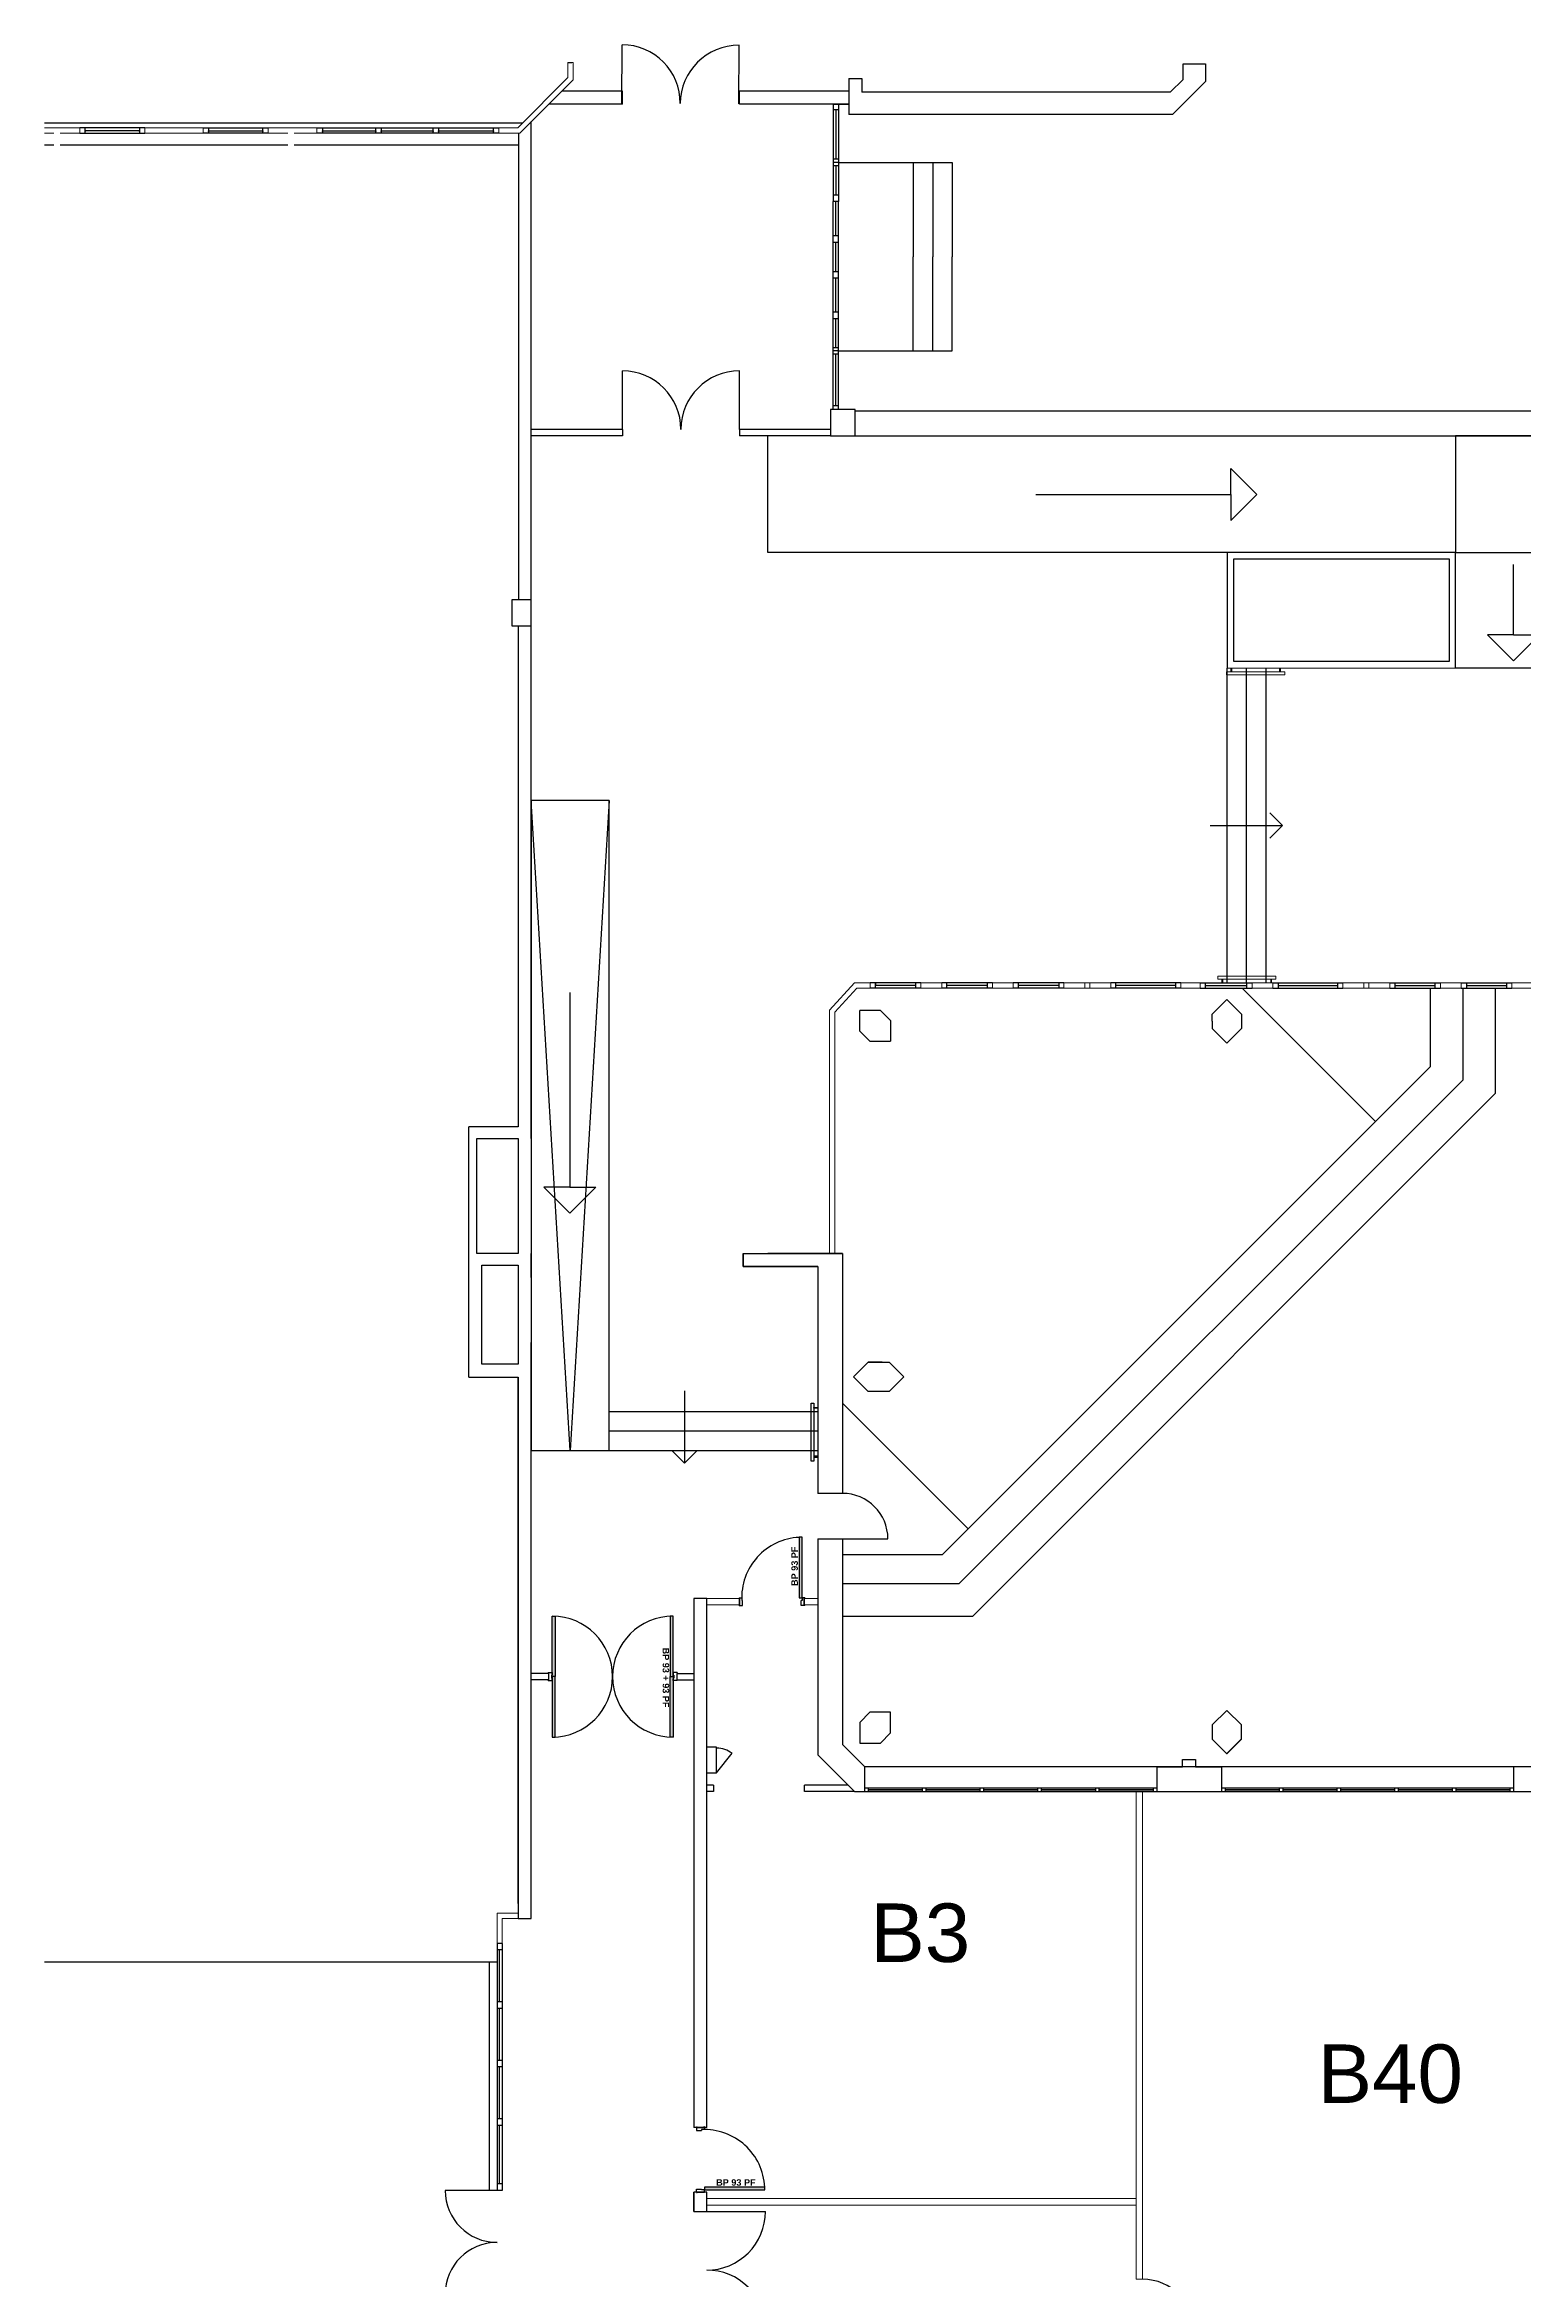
# Model space of a CAD drawing. Header units: millimetres. Extents: x -223503 to -221183, y 15861 to 17311.
# Drawn here: x -222596.07 to -222573.32, y 16059.25 to 16093.64 of the extents above; entities that cross this region are included whole.
import ezdxf

# ---------------------------------------------------------------- set-up
doc = ezdxf.new("R2010")
doc.units = ezdxf.units.MM
doc.linetypes.add('CACHE', pattern=[9.525, 6.35, -3.175])
for name, color, linetype in [('15 ASTEC - TXT - TYPE BP', 7, 'Continuous'), ('BA CLOISON', 8, 'Continuous'), ('BA ESCALIER', 8, 'Continuous'), ('BA ESCALIER CACHE', 8, 'CACHE'), ('BA FENETRE', 8, 'Continuous'), ('BA MURS', 8, 'Continuous'), ('BA MURS POUTRE', 8, 'CACHE'), ('BA PORTES', 8, 'Continuous')]:
    doc.layers.add(name, color=color, linetype=linetype)
doc.layers.add('ASTEC - POSE BP PF', color=30, linetype='Continuous', lineweight=30)
doc.layers.add('NUMEROTATION', color=172, linetype='Continuous', lineweight=30)
doc.styles.get("Standard").update_dxf_attribs({"font": 'arial.ttf'})

# ---------------------------------------------------------------- blocks, each defined once
blk = doc.blocks.new('BP PF 2x93 SA')
h = blk.add_hatch(color=256)
h.paths.add_polyline_path([(1857, 1860), (1857, 930), (1901, 930), (1901, 1860)])
h.paths.add_polyline_path([(1857, 0), (1857, 930), (1901, 930), (1901, 0)])
h.paths.add_polyline_path([(85, 1860), (85, 930), (41, 930), (41, 1860)])
h.paths.add_polyline_path([(85, 0), (85, 930), (41, 930), (41, 0)])
for p, q in [((-23, 991), (-23, 980)), ((-23, 991), (41, 991)), ((-23, 980), (-15, 980)), ((-23, 869), (-23, 880)), ((-23, 880), (-15, 880)), ((-23, 869), (41, 869)), ((-15, 980), (-15, 880)), ((31, 952), (31, 908)), ((31, 952), (36, 952)), ((31, 908), (36, 908)), ((36, 952), (41, 959)), ((36, 908), (41, 900)), ((41, 991), (41, 959)), ((41, 869), (41, 897)), ((1901, 991), (1901, 959)), ((1965, 991), (1901, 991)), ((1906, 952), (1901, 959)), ((1906, 908), (1901, 900)), ((1901, 869), (1901, 897)), ((1965, 869), (1901, 869)), ((1911, 952), (1906, 952)), ((1911, 908), (1906, 908)), ((1911, 952), (1911, 908)), ((1965, 980), (1957, 980)), ((1957, 980), (1957, 880)), ((1965, 880), (1957, 880)), ((1965, 991), (1965, 980)), ((1965, 869), (1965, 880))]:
    blk.add_line(p, q)
for points in [[(85, 1860), (85, 930), (41, 930), (41, 1860)], [(1857, 1860), (1857, 930), (1901, 930), (1901, 1860)], [(85, 0), (85, 930), (41, 930), (41, 0)], [(1857, 0), (1857, 930), (1901, 930), (1901, 0)]]:
    blk.add_lwpolyline(points, close=True)
at = {"color": 8}
for centre, start, end in [((41, 930), 0, 90), ((1901, 930), 90, 180), ((41, 930), 270, 0), ((1901, 930), 180, 270)]:
    blk.add_arc(centre, 930, start, end, dxfattribs=at)
at = {"color": 7, "insert": (1790, 935), "char_height": 100, "width": 1860, "attachment_point": 5, "rotation": 270}
blk.add_mtext('{\\fArial|b1|i0|c0|p34; BP 93 + 93 PF}', dxfattribs=at)
blk = doc.blocks.new('A$C2F2645E9')
at = {"layer": 'BA MURS'}
for p, q in [((0, 0.496), (0, 0.116)), ((0, 0.496), (0.995, 0.496)), ((0.995, 0.496), (0.995, 0.116)), ((0, 0.116), (0.392, 0.116)), ((0.592, 0.116), (0.995, 0.116))]:
    blk.add_line(p, q, dxfattribs=at)
blk.add_lwpolyline([(0.392, 0.116), (0.392, 0), (0.592, 0), (0.592, 0.116)], dxfattribs=at)
blk = doc.blocks.new('A$C06E47A45')
at = {"layer": 'BA FENETRE', "linetype": 'ByBlock', "lineweight": 25}
for p, q in [((0, 0.056), (4.496, 0.056)), ((0, 0), (4.496, 0)), ((0.056, 0), (0.056, 0.056)), ((0.888, 0), (0.888, 0.056)), ((0.944, 0), (0.944, 0.056)), ((1.776, 0), (1.776, 0.056)), ((1.832, 0), (1.832, 0.056)), ((2.664, 0), (2.664, 0.056)), ((2.72, 0), (2.72, 0.056)), ((3.552, 0), (3.552, 0.056)), ((3.608, 0), (3.608, 0.056)), ((4.44, 0), (4.44, 0.056)), ((5.491, 0.056), (9.987, 0.056)), ((5.491, 0), (9.987, 0)), ((5.547, 0), (5.547, 0.056)), ((6.379, 0), (6.379, 0.056)), ((6.435, 0), (6.435, 0.056)), ((7.267, 0), (7.267, 0.056)), ((7.323, 0), (7.323, 0.056)), ((8.155, 0), (8.155, 0.056)), ((8.211, 0), (8.211, 0.056)), ((9.043, 0), (9.043, 0.056)), ((9.099, 0), (9.099, 0.056)), ((9.931, 0), (9.931, 0.056))]:
    blk.add_line(p, q, dxfattribs=at)
for points in [[(0.056, 0.028), (0.056, 0.028), (0.888, 0.028), (0.888, 0.028)], [(0.888, 0.028), (0.056, 0.028), (0.056, 0.028), (0.888, 0.028)], [(0.944, 0.028), (1.776, 0.028), (1.776, 0.028), (0.944, 0.028)], [(1.776, 0.028), (0.944, 0.028), (0.944, 0.028), (1.776, 0.028)], [(1.832, 0.028), (2.664, 0.028), (2.664, 0.028), (1.832, 0.028)], [(2.664, 0.028), (1.832, 0.028), (1.832, 0.028), (2.664, 0.028)], [(2.72, 0.028), (3.552, 0.028), (3.552, 0.028), (2.72, 0.028)], [(3.552, 0.028), (2.72, 0.028), (2.72, 0.028), (3.552, 0.028)], [(4.44, 0.028), (4.44, 0.028), (3.608, 0.028), (3.608, 0.028)], [(4.44, 0.028), (3.608, 0.028), (3.608, 0.028), (4.44, 0.028)], [(5.547, 0.028), (5.547, 0.028), (6.379, 0.028), (6.379, 0.028)], [(6.379, 0.028), (5.547, 0.028), (5.547, 0.028), (6.379, 0.028)], [(6.435, 0.028), (7.267, 0.028), (7.267, 0.028), (6.435, 0.028)], [(7.267, 0.028), (6.435, 0.028), (6.435, 0.028), (7.267, 0.028)], [(7.323, 0.028), (8.155, 0.028), (8.155, 0.028), (7.323, 0.028)], [(8.155, 0.028), (7.323, 0.028), (7.323, 0.028), (8.155, 0.028)], [(8.211, 0.028), (9.043, 0.028), (9.043, 0.028), (8.211, 0.028)], [(9.043, 0.028), (8.211, 0.028), (8.211, 0.028), (9.043, 0.028)], [(9.931, 0.028), (9.931, 0.028), (9.099, 0.028), (9.099, 0.028)], [(9.931, 0.028), (9.099, 0.028), (9.099, 0.028), (9.931, 0.028)]]:
    blk.add_lwpolyline(points, close=True, dxfattribs=at)
at = {"layer": 'BA MURS'}
blk.add_line((0, 0), (0, 0.38), dxfattribs=at)
at = {"xscale": -1, "rotation": 180}
blk.add_blockref('A$C2F2645E9', (4.496, 0.496), dxfattribs=at)
blk = doc.blocks.new('*U82')
at = {"layer": '15 ASTEC - TXT - TYPE BP'}
blk.add_hatch(color=30, dxfattribs=at).paths.add_polyline_path([(333, -1176), (333, -246), (289, -246), (289, -1176)])
at = {"color": 0}
for p, q in [((248, -124), (248, -135)), ((248, -124), (304, -124)), ((248, -135), (256, -135)), ((248, -246), (248, -235)), ((248, -235), (256, -235)), ((248, -246), (289, -246)), ((256, -135), (256, -235)), ((289, -246), (289, -202)), ((289, -202), (304, -202)), ((304, -124), (304, -202)), ((1260, -124), (1204, -124)), ((1204, -124), (1204, -202)), ((1219, -202), (1204, -202)), ((1219, -246), (1219, -202)), ((1260, -246), (1219, -246)), ((1260, -135), (1252, -135)), ((1252, -135), (1252, -235)), ((1260, -235), (1252, -235)), ((1260, -124), (1260, -135)), ((1260, -246), (1260, -235))]:
    blk.add_line(p, q, dxfattribs=at)
blk.add_lwpolyline([(333, -1176), (333, -246), (289, -246), (289, -1176)], close=True, dxfattribs=at)
at = {"color": 8}
blk.add_arc((289, -246), 930, 270, 0, dxfattribs=at)
at = {"layer": '15 ASTEC - TXT - TYPE BP', "insert": (404, -711), "char_height": 100, "width": 930, "attachment_point": 5, "rotation": 270}
blk.add_mtext('{\\fArial|b1|i0|c0|p34; BP 93 PF}', dxfattribs=at)

msp = doc.modelspace()

# ---------------------------------------------------------------- linework, layer by layer
at = {"layer": 'BA CLOISON', "linetype": 'Continuous', "lineweight": 0}
for p, q in [((-222595.529, 16092.359), (-222595.529, 16092.279)), ((-222594.529, 16092.279), (-222594.529, 16092.359)), ((-222593.629, 16092.279), (-222593.629, 16092.359)), ((-222592.629, 16092.359), (-222592.629, 16092.279)), ((-222591.879, 16092.279), (-222591.879, 16092.359)), ((-222589.079, 16092.359), (-222589.079, 16092.279)), ((-222574.359, 16084.047), (-222577.871, 16084.047)), ((-222583.606, 16079.202), (-222583.991, 16078.783)), ((-222583.911, 16078.75), (-222583.572, 16079.122)), ((-222583.366, 16079.202), (-222583.606, 16079.202)), ((-222583.572, 16079.122), (-222583.366, 16079.122)), ((-222583.366, 16079.202), (-222583.366, 16079.122)), ((-222582.586, 16079.122), (-222582.586, 16079.202)), ((-222582.266, 16079.202), (-222582.586, 16079.202)), ((-222582.586, 16079.122), (-222582.266, 16079.122)), ((-222582.266, 16079.202), (-222582.266, 16079.122)), ((-222582.266, 16079.202), (-222582.266, 16079.122)), ((-222581.486, 16079.122), (-222581.486, 16079.202)), ((-222581.166, 16079.202), (-222581.486, 16079.202)), ((-222581.486, 16079.122), (-222581.166, 16079.122)), ((-222581.166, 16079.202), (-222581.166, 16079.122)), ((-222580.386, 16079.122), (-222580.386, 16079.202)), ((-222579.666, 16079.202), (-222580.386, 16079.202)), ((-222580.386, 16079.122), (-222579.666, 16079.122)), ((-222580.066, 16079.202), (-222580.066, 16079.122)), ((-222579.986, 16079.122), (-222579.986, 16079.202)), ((-222579.666, 16079.202), (-222579.666, 16079.122)), ((-222578.589, 16079.122), (-222578.589, 16079.202)), ((-222578.29, 16079.202), (-222578.589, 16079.202)), ((-222578.589, 16079.122), (-222578.29, 16079.122)), ((-222578.29, 16079.122), (-222578.29, 16079.202)), ((-222578.29, 16079.202), (-222578.29, 16079.177)), ((-222578.29, 16079.177), (-222578.29, 16079.165)), ((-222578.29, 16079.177), (-222578.29, 16079.165)), ((-222578.29, 16079.165), (-222578.29, 16079.122)), ((-222577.49, 16079.202), (-222577.49, 16079.122)), ((-222577.49, 16079.177), (-222577.49, 16079.202)), ((-222577.17, 16079.202), (-222577.49, 16079.202)), ((-222577.49, 16079.165), (-222577.49, 16079.177)), ((-222577.49, 16079.165), (-222577.49, 16079.177)), ((-222577.49, 16079.122), (-222577.49, 16079.165)), ((-222577.49, 16079.122), (-222577.17, 16079.122)), ((-222577.17, 16079.122), (-222577.17, 16079.202)), ((-222577.17, 16079.202), (-222577.17, 16079.177)), ((-222577.17, 16079.177), (-222577.17, 16079.165)), ((-222577.17, 16079.177), (-222577.17, 16079.165)), ((-222577.17, 16079.165), (-222577.17, 16079.122)), ((-222576.093, 16079.202), (-222576.093, 16079.122)), ((-222575.373, 16079.202), (-222576.093, 16079.202)), ((-222576.093, 16079.176), (-222576.093, 16079.201)), ((-222576.093, 16079.164), (-222576.093, 16079.176)), ((-222576.093, 16079.164), (-222576.093, 16079.176)), ((-222576.093, 16079.122), (-222575.373, 16079.122)), ((-222575.773, 16079.122), (-222575.773, 16079.202)), ((-222575.693, 16079.202), (-222575.693, 16079.122)), ((-222575.373, 16079.122), (-222575.373, 16079.202)), ((-222574.593, 16079.202), (-222574.593, 16079.122)), ((-222574.273, 16079.202), (-222574.593, 16079.202)), ((-222574.593, 16079.122), (-222574.273, 16079.122)), ((-222574.273, 16079.122), (-222574.273, 16079.202)), ((-222574.273, 16079.122), (-222574.273, 16079.202)), ((-222573.493, 16079.202), (-222573.493, 16079.122)), ((-222573.173, 16079.202), (-222573.493, 16079.202)), ((-222573.493, 16079.122), (-222573.173, 16079.122)), ((-222583.991, 16078.783), (-222583.991, 16075.037)), ((-222583.911, 16075.037), (-222583.911, 16078.75)), ((-222585.377, 16069.73), (-222585.879, 16069.73)), ((-222585.879, 16069.633), (-222585.377, 16069.633)), ((-222584.174, 16069.73), (-222584.381, 16069.73)), ((-222584.381, 16069.633), (-222584.174, 16069.633)), ((-222579.273, 16059.253), (-222579.273, 16066.758)), ((-222579.176, 16066.758), (-222579.176, 16059.253)), ((-222585.879, 16060.494), (-222579.273, 16060.494)), ((-222585.879, 16060.394), (-222579.273, 16060.394)), ((-222579.176, 16059.253), (-222579.273, 16059.253))]:
    msp.add_line(p, q, dxfattribs=at)
at = {"layer": 'BA CLOISON'}
for p, q in [((-222585.377, 16069.73), (-222585.377, 16069.633)), ((-222584.381, 16069.73), (-222584.381, 16069.633)), ((-222585.779, 16066.858), (-222585.879, 16066.858)), ((-222585.779, 16066.758), (-222585.879, 16066.758)), ((-222583.706, 16066.858), (-222584.379, 16066.858)), ((-222583.606, 16066.758), (-222584.379, 16066.758))]:
    msp.add_line(p, q, dxfattribs=at)
at = {"layer": 'BA CLOISON', "linetype": 'Continuous', "lineweight": 0}
for points in [[(-222588.017, 16093.364), (-222588.017, 16093.133), (-222588.79, 16092.359), (-222589.079, 16092.359)], [(-222589.079, 16092.279), (-222588.757, 16092.279), (-222587.937, 16093.099), (-222587.937, 16093.364)], [(-222587.937, 16093.364), (-222588.017, 16093.364)], [(-222595.529, 16092.359), (-222596.069, 16092.359)], [(-222596.069, 16092.279), (-222595.929, 16092.279)], [(-222595.829, 16092.279), (-222595.529, 16092.279)], [(-222595.529, 16092.279), (-222595.529, 16092.359)], [(-222593.629, 16092.359), (-222594.529, 16092.359)], [(-222594.529, 16092.359), (-222594.529, 16092.279)], [(-222594.529, 16092.279), (-222593.629, 16092.279)], [(-222593.629, 16092.279), (-222593.629, 16092.359)], [(-222591.879, 16092.359), (-222592.629, 16092.359)], [(-222592.629, 16092.359), (-222592.629, 16092.279)], [(-222592.629, 16092.279), (-222592.329, 16092.279)], [(-222592.229, 16092.279), (-222591.879, 16092.279)], [(-222591.879, 16092.279), (-222591.879, 16092.359)], [(-222589.079, 16092.359), (-222589.079, 16092.279)], [(-222588.781, 16064.887), (-222589.107, 16064.887)], [(-222589.107, 16064.887), (-222589.107, 16064.807)], [(-222589.107, 16064.807), (-222589.107, 16064.421)], [(-222589.027, 16064.807), (-222588.781, 16064.807)], [(-222589.027, 16064.421), (-222589.027, 16064.807)], [(-222588.781, 16064.807), (-222588.781, 16064.887)], [(-222589.107, 16064.421), (-222589.027, 16064.421)]]:
    msp.add_lwpolyline(points, dxfattribs=at)
for points in [[(-222576.988, 16083.944), (-222576.988, 16083.988), (-222577.883, 16083.988), (-222577.883, 16083.944)], [(-222577.818, 16083.988), (-222577.818, 16084.047), (-222577.804, 16084.047), (-222577.804, 16083.988)], [(-222577.054, 16083.988), (-222577.054, 16084.047), (-222577.067, 16084.047), (-222577.067, 16083.988)], [(-222577.125, 16079.305), (-222577.125, 16079.261), (-222578.02, 16079.261), (-222578.02, 16079.305)], [(-222577.954, 16079.261), (-222577.954, 16079.202), (-222577.941, 16079.202), (-222577.941, 16079.261)], [(-222577.19, 16079.261), (-222577.19, 16079.202), (-222577.204, 16079.202), (-222577.204, 16079.261)], [(-222579.273, 16059.253), (-222579.273, 16066.758), (-222579.273, 16059.253)], [(-222579.176, 16066.758), (-222579.176, 16059.253), (-222579.176, 16059.253)]]:
    msp.add_lwpolyline(points, close=True, dxfattribs=at)
at = {"layer": 'BA CLOISON'}
for points in [[(-222585.779, 16066.858), (-222585.779, 16066.758)], [(-222584.379, 16066.758), (-222584.379, 16066.858)]]:
    msp.add_lwpolyline(points, dxfattribs=at)
at = {"layer": 'BA ESCALIER'}
for p, q in [((-222583.854, 16091.827), (-222582.104, 16091.827)), ((-222582.704, 16091.827), (-222582.704, 16090.377)), ((-222582.404, 16091.827), (-222582.404, 16090.377)), ((-222582.104, 16091.827), (-222582.104, 16090.377)), ((-222582.704, 16088.927), (-222582.704, 16090.377)), ((-222582.404, 16088.927), (-222582.404, 16090.377)), ((-222582.104, 16088.927), (-222582.104, 16090.377)), ((-222583.854, 16088.927), (-222582.104, 16088.927)), ((-222574.745, 16077.918), (-222574.745, 16079.12)), ((-222574.245, 16077.711), (-222574.245, 16079.12)), ((-222574.245, 16077.711), (-222574.245, 16079.12)), ((-222573.745, 16077.504), (-222573.745, 16079.12)), ((-222573.745, 16077.504), (-222573.745, 16079.12)), ((-222574.745, 16077.918), (-222582.255, 16070.407)), ((-222574.245, 16077.711), (-222582.002, 16069.953)), ((-222573.745, 16077.504), (-222581.795, 16069.453)), ((-222583.794, 16070.407), (-222582.255, 16070.407)), ((-222582.002, 16069.953), (-222583.794, 16069.953)), ((-222581.795, 16069.453), (-222583.794, 16069.453))]:
    msp.add_line(p, q, dxfattribs=at)
at = {"layer": 'BA ESCALIER CACHE'}
for p, q in [((-222577.871, 16084.047), (-222577.871, 16085.827)), ((-222577.771, 16085.727), (-222574.459, 16085.727)), ((-222577.771, 16084.147), (-222577.771, 16085.727)), ((-222574.459, 16085.727), (-222574.459, 16084.147)), ((-222574.359, 16084.047), (-222574.359, 16085.827)), ((-222577.88, 16084.047), (-222577.88, 16079.202)), ((-222574.459, 16084.147), (-222577.771, 16084.147)), ((-222577.58, 16084.047), (-222577.58, 16079.202)), ((-222577.28, 16084.047), (-222577.28, 16079.202)), ((-222577.022, 16081.625), (-222577.218, 16081.821)), ((-222578.137, 16081.625), (-222577.022, 16081.625)), ((-222577.022, 16081.625), (-222577.218, 16081.428)), ((-222587.988, 16079.055), (-222587.988, 16076.058)), ((-222587.988, 16076.058), (-222588.388, 16076.058)), ((-222588.388, 16076.058), (-222587.987, 16075.657)), ((-222587.988, 16076.058), (-222587.588, 16076.058)), ((-222587.987, 16075.657), (-222587.587, 16076.057)), ((-222586.225, 16072.926), (-222586.225, 16071.811)), ((-222587.381, 16072.607), (-222584.174, 16072.607)), ((-222587.381, 16072.307), (-222584.174, 16072.307)), ((-222587.381, 16072.007), (-222584.174, 16072.007)), ((-222586.225, 16071.811), (-222586.421, 16072.007)), ((-222586.225, 16071.811), (-222586.028, 16072.007))]:
    msp.add_line(p, q, dxfattribs=at)
for points in [[(-222584.277, 16072.735), (-222584.233, 16072.735), (-222584.233, 16071.84), (-222584.277, 16071.84)], [(-222584.233, 16072.669), (-222584.174, 16072.669), (-222584.174, 16072.656), (-222584.233, 16072.656)], [(-222584.233, 16071.906), (-222584.174, 16071.906), (-222584.174, 16071.919), (-222584.233, 16071.919)]]:
    msp.add_lwpolyline(points, close=True, dxfattribs=at)
at = {"layer": 'BA FENETRE', "linetype": 'ByBlock', "lineweight": 25}
for p, q in [((-222588.017, 16093.364), (-222587.957, 16093.364)), ((-222583.934, 16092.727), (-222583.934, 16091.227)), ((-222583.856, 16092.637), (-222583.934, 16092.637)), ((-222583.896, 16092.637), (-222583.896, 16091.877)), ((-222583.856, 16092.727), (-222583.856, 16091.227)), ((-222594.529, 16092.359), (-222595.529, 16092.359)), ((-222595.529, 16092.279), (-222594.529, 16092.279)), ((-222595.447, 16092.279), (-222595.447, 16092.359)), ((-222594.612, 16092.316), (-222595.447, 16092.316)), ((-222595.447, 16092.316), (-222595.447, 16092.304)), ((-222594.612, 16092.359), (-222594.612, 16092.279)), ((-222594.612, 16092.304), (-222594.612, 16092.316)), ((-222593.629, 16092.359), (-222592.629, 16092.359)), ((-222592.629, 16092.279), (-222593.629, 16092.279)), ((-222593.547, 16092.359), (-222593.547, 16092.279)), ((-222593.547, 16092.316), (-222592.712, 16092.316)), ((-222593.547, 16092.304), (-222593.547, 16092.316)), ((-222592.712, 16092.279), (-222592.712, 16092.359)), ((-222592.712, 16092.316), (-222592.712, 16092.304)), ((-222591.879, 16092.359), (-222589.079, 16092.359)), ((-222589.079, 16092.279), (-222591.879, 16092.279)), ((-222591.796, 16092.359), (-222591.796, 16092.279)), ((-222591.796, 16092.304), (-222591.796, 16092.316)), ((-222591.796, 16092.316), (-222590.971, 16092.316)), ((-222590.971, 16092.279), (-222590.971, 16092.359)), ((-222590.971, 16092.316), (-222590.971, 16092.304)), ((-222590.889, 16092.359), (-222590.889, 16092.279)), ((-222590.889, 16092.304), (-222590.889, 16092.316)), ((-222590.889, 16092.316), (-222590.089, 16092.316)), ((-222590.089, 16092.279), (-222590.089, 16092.359)), ((-222590.089, 16092.316), (-222590.089, 16092.304)), ((-222590.007, 16092.359), (-222590.007, 16092.279)), ((-222590.007, 16092.316), (-222589.162, 16092.316)), ((-222590.007, 16092.304), (-222590.007, 16092.316)), ((-222589.162, 16092.279), (-222589.162, 16092.359)), ((-222589.162, 16092.316), (-222589.162, 16092.304)), ((-222583.854, 16091.877), (-222583.934, 16091.877)), ((-222583.854, 16091.827), (-222583.934, 16091.827)), ((-222583.854, 16091.777), (-222583.934, 16091.777)), ((-222583.896, 16091.777), (-222583.896, 16091.327)), ((-222583.934, 16091.327), (-222583.856, 16091.327)), ((-222583.934, 16088.027), (-222583.934, 16091.227)), ((-222583.856, 16091.227), (-222583.934, 16091.227)), ((-222583.895, 16090.702), (-222583.895, 16091.227)), ((-222583.856, 16088.027), (-222583.856, 16091.227)), ((-222583.933, 16090.702), (-222583.854, 16090.702)), ((-222583.933, 16090.602), (-222583.854, 16090.602)), ((-222583.895, 16090.152), (-222583.895, 16090.602)), ((-222583.933, 16090.152), (-222583.854, 16090.152)), ((-222583.933, 16090.052), (-222583.854, 16090.052)), ((-222583.896, 16089.527), (-222583.896, 16090.052)), ((-222583.934, 16089.527), (-222583.856, 16089.527)), ((-222583.934, 16089.427), (-222583.856, 16089.427)), ((-222583.896, 16088.977), (-222583.896, 16089.427)), ((-222583.856, 16088.977), (-222583.934, 16088.977)), ((-222583.854, 16088.927), (-222583.934, 16088.927)), ((-222583.856, 16088.877), (-222583.934, 16088.877)), ((-222583.895, 16088.084), (-222583.895, 16088.877)), ((-222583.856, 16088.084), (-222583.934, 16088.084)), ((-222582.586, 16079.202), (-222583.366, 16079.202)), ((-222582.586, 16079.122), (-222583.366, 16079.122)), ((-222583.286, 16079.123), (-222583.286, 16079.202)), ((-222583.286, 16079.202), (-222583.286, 16079.177)), ((-222583.286, 16079.177), (-222583.286, 16079.165)), ((-222583.286, 16079.177), (-222583.286, 16079.165)), ((-222582.666, 16079.163), (-222583.286, 16079.163)), ((-222582.666, 16079.122), (-222582.666, 16079.202)), ((-222581.486, 16079.202), (-222582.266, 16079.202)), ((-222581.486, 16079.122), (-222582.266, 16079.122)), ((-222582.186, 16079.122), (-222582.186, 16079.202)), ((-222581.566, 16079.163), (-222582.186, 16079.163)), ((-222581.566, 16079.202), (-222581.566, 16079.122)), ((-222580.386, 16079.202), (-222581.166, 16079.202)), ((-222580.386, 16079.122), (-222581.166, 16079.122)), ((-222581.086, 16079.122), (-222581.086, 16079.202)), ((-222581.086, 16079.165), (-222580.466, 16079.165)), ((-222580.466, 16079.202), (-222580.466, 16079.122)), ((-222578.589, 16079.202), (-222579.666, 16079.202)), ((-222578.589, 16079.122), (-222579.666, 16079.122)), ((-222579.586, 16079.122), (-222579.586, 16079.202)), ((-222578.669, 16079.161), (-222579.586, 16079.161)), ((-222578.669, 16079.202), (-222578.669, 16079.122)), ((-222578.29, 16079.202), (-222577.49, 16079.202)), ((-222578.29, 16079.122), (-222577.49, 16079.122)), ((-222578.21, 16079.202), (-222578.21, 16079.122)), ((-222578.21, 16079.161), (-222577.57, 16079.161)), ((-222577.57, 16079.122), (-222577.57, 16079.202)), ((-222577.17, 16079.202), (-222576.093, 16079.202)), ((-222577.17, 16079.122), (-222576.093, 16079.122)), ((-222577.09, 16079.202), (-222577.09, 16079.122)), ((-222577.09, 16079.161), (-222576.173, 16079.161)), ((-222576.173, 16079.122), (-222576.173, 16079.202)), ((-222575.373, 16079.202), (-222574.593, 16079.202)), ((-222575.373, 16079.122), (-222574.593, 16079.122)), ((-222575.293, 16079.202), (-222575.293, 16079.122)), ((-222575.293, 16079.163), (-222574.673, 16079.163)), ((-222574.673, 16079.122), (-222574.673, 16079.202)), ((-222574.273, 16079.202), (-222573.493, 16079.202)), ((-222574.273, 16079.202), (-222573.493, 16079.202)), ((-222574.273, 16079.122), (-222573.493, 16079.122)), ((-222574.273, 16079.122), (-222573.493, 16079.122)), ((-222574.193, 16079.202), (-222574.193, 16079.122)), ((-222574.193, 16079.202), (-222574.193, 16079.122)), ((-222574.193, 16079.163), (-222573.573, 16079.163)), ((-222574.193, 16079.163), (-222573.573, 16079.163)), ((-222573.573, 16079.122), (-222573.573, 16079.202)), ((-222573.573, 16079.122), (-222573.573, 16079.202)), ((-222589.027, 16064.421), (-222589.107, 16064.421)), ((-222589.107, 16064.421), (-222589.107, 16060.621)), ((-222589.027, 16064.321), (-222589.107, 16064.321)), ((-222589.07, 16063.521), (-222589.07, 16064.321)), ((-222589.027, 16064.421), (-222589.027, 16060.621)), ((-222589.027, 16063.521), (-222589.107, 16063.521)), ((-222589.027, 16063.421), (-222589.107, 16063.421)), ((-222589.07, 16062.621), (-222589.07, 16063.421)), ((-222589.027, 16062.621), (-222589.107, 16062.621)), ((-222589.027, 16062.521), (-222589.107, 16062.521)), ((-222589.07, 16061.721), (-222589.07, 16062.521)), ((-222589.027, 16061.721), (-222589.107, 16061.721)), ((-222589.027, 16061.621), (-222589.107, 16061.621)), ((-222589.07, 16060.721), (-222589.07, 16061.621)), ((-222589.027, 16060.721), (-222589.107, 16060.721)), ((-222589.027, 16060.621), (-222589.107, 16060.621))]:
    msp.add_line(p, q, dxfattribs=at)
at = {"layer": 'BA MURS', "linetype": 'ByBlock', "lineweight": 25}
for p, q in [((-222578.551, 16093.105), (-222578.551, 16093.345)), ((-222578.551, 16093.345), (-222578.209, 16093.345)), ((-222578.209, 16093.345), (-222578.209, 16093.072)), ((-222587.179, 16092.927), (-222588.109, 16092.927)), ((-222587.179, 16092.727), (-222587.179, 16092.927)), ((-222583.696, 16092.927), (-222585.379, 16092.927)), ((-222585.379, 16092.727), (-222585.379, 16092.927)), ((-222583.696, 16092.927), (-222585.255, 16092.927)), ((-222583.696, 16093.117), (-222583.696, 16092.567)), ((-222583.696, 16093.117), (-222583.496, 16093.117)), ((-222583.496, 16093.117), (-222583.496, 16092.907)), ((-222578.749, 16092.907), (-222583.496, 16092.907)), ((-222578.749, 16092.907), (-222578.551, 16093.105)), ((-222578.209, 16093.072), (-222578.713, 16092.567)), ((-222588.581, 16085.097), (-222588.581, 16092.457)), ((-222587.179, 16092.727), (-222588.309, 16092.727)), ((-222583.696, 16092.727), (-222585.379, 16092.727)), ((-222583.934, 16092.727), (-222585.255, 16092.727)), ((-222583.934, 16092.727), (-222583.696, 16092.727)), ((-222583.696, 16092.727), (-222583.696, 16092.567)), ((-222578.713, 16092.567), (-222583.696, 16092.567)), ((-222583.597, 16088.027), (-222583.977, 16088.027)), ((-222583.977, 16088.027), (-222583.977, 16087.62)), ((-222583.597, 16088.027), (-222583.977, 16088.027)), ((-222583.977, 16088.027), (-222583.977, 16087.62)), ((-222583.597, 16087.62), (-222583.597, 16088.027)), ((-222583.597, 16087.62), (-222583.597, 16088.027)), ((-222583.977, 16087.62), (-222583.597, 16087.62)), ((-222583.977, 16087.62), (-222583.597, 16087.62)), ((-222588.581, 16076.807), (-222588.581, 16085.097)), ((-222589.421, 16076.807), (-222588.781, 16076.807)), ((-222589.421, 16075.037), (-222589.421, 16076.807)), ((-222588.781, 16075.037), (-222589.421, 16075.037)), ((-222585.321, 16075.037), (-222585.321, 16074.837)), ((-222585.321, 16074.837), (-222585.321, 16075.037)), ((-222588.316, 16068.577), (-222588.581, 16068.577)), ((-222588.316, 16068.477), (-222588.581, 16068.477)), ((-222586.344, 16068.577), (-222586.079, 16068.577)), ((-222586.344, 16068.477), (-222586.079, 16068.477))]:
    msp.add_line(p, q, dxfattribs=at)
at = {"layer": 'BA MURS'}
for p, q in [((-222572.759, 16088.001), (-222583.597, 16088)), ((-222587.179, 16087.72), (-222588.581, 16087.72)), ((-222587.179, 16087.72), (-222587.179, 16087.62)), ((-222583.977, 16087.72), (-222585.379, 16087.72)), ((-222585.379, 16087.72), (-222585.379, 16087.62)), ((-222583.597, 16087.62), (-222572.579, 16087.621)), ((-222587.179, 16087.62), (-222588.581, 16087.62)), ((-222583.977, 16087.62), (-222585.379, 16087.62)), ((-222584.941, 16085.827), (-222584.941, 16087.62)), ((-222577.819, 16086.717), (-222577.819, 16087.117)), ((-222577.418, 16086.718), (-222577.818, 16087.118)), ((-222580.816, 16086.717), (-222577.819, 16086.717)), ((-222577.819, 16086.317), (-222577.418, 16086.718)), ((-222577.819, 16086.717), (-222577.819, 16086.317)), ((-222574.359, 16085.827), (-222584.941, 16085.827)), ((-222573.469, 16084.558), (-222573.469, 16085.643)), ((-222573.469, 16084.558), (-222573.869, 16084.558)), ((-222573.869, 16084.558), (-222573.468, 16084.156)), ((-222573.469, 16084.558), (-222573.069, 16084.558)), ((-222573.468, 16084.156), (-222573.068, 16084.556)), ((-222572.579, 16084.047), (-222574.359, 16084.047)), ((-222583.208, 16078.779), (-222583.526, 16078.779)), ((-222583.526, 16078.46), (-222583.526, 16078.779)), ((-222583.208, 16078.779), (-222583.526, 16078.779)), ((-222583.526, 16078.46), (-222583.526, 16078.779)), ((-222583.208, 16078.779), (-222583.052, 16078.623)), ((-222583.208, 16078.779), (-222583.13, 16078.701)), ((-222578.105, 16078.721), (-222577.88, 16078.946)), ((-222578.105, 16078.721), (-222577.88, 16078.946)), ((-222578.105, 16078.721), (-222577.88, 16078.946)), ((-222578.105, 16078.721), (-222577.88, 16078.946)), ((-222578.105, 16078.611), (-222578.105, 16078.721)), ((-222578.105, 16078.611), (-222578.105, 16078.721)), ((-222578.105, 16078.611), (-222578.105, 16078.721)), ((-222578.105, 16078.611), (-222578.105, 16078.721)), ((-222577.655, 16078.721), (-222577.88, 16078.946)), ((-222577.655, 16078.721), (-222577.88, 16078.946)), ((-222577.655, 16078.721), (-222577.88, 16078.946)), ((-222577.655, 16078.721), (-222577.88, 16078.946)), ((-222577.655, 16078.721), (-222577.655, 16078.501)), ((-222577.655, 16078.721), (-222577.655, 16078.501)), ((-222577.655, 16078.721), (-222577.655, 16078.501)), ((-222577.655, 16078.721), (-222577.655, 16078.501)), ((-222583.448, 16078.383), (-222583.526, 16078.46)), ((-222583.448, 16078.383), (-222583.526, 16078.46)), ((-222583.448, 16078.383), (-222583.371, 16078.305)), ((-222583.448, 16078.383), (-222583.371, 16078.305)), ((-222583.052, 16078.623), (-222583.052, 16078.305)), ((-222583.052, 16078.623), (-222583.052, 16078.305)), ((-222578.105, 16078.611), (-222578.105, 16078.501)), ((-222578.105, 16078.611), (-222578.105, 16078.501)), ((-222578.105, 16078.611), (-222578.105, 16078.501)), ((-222578.105, 16078.611), (-222578.105, 16078.501)), ((-222578.105, 16078.501), (-222577.88, 16078.276)), ((-222578.105, 16078.501), (-222577.88, 16078.276)), ((-222578.105, 16078.501), (-222577.88, 16078.276)), ((-222578.105, 16078.501), (-222577.88, 16078.276)), ((-222577.655, 16078.501), (-222577.88, 16078.276)), ((-222577.655, 16078.501), (-222577.88, 16078.276)), ((-222577.655, 16078.501), (-222577.88, 16078.276)), ((-222577.655, 16078.501), (-222577.88, 16078.276)), ((-222583.371, 16078.305), (-222583.052, 16078.305)), ((-222583.371, 16078.305), (-222583.052, 16078.305)), ((-222589.541, 16073.137), (-222589.541, 16076.987)), ((-222584.174, 16074.837), (-222584.174, 16071.347)), ((-222583.399, 16073.367), (-222583.624, 16073.142)), ((-222583.399, 16073.367), (-222583.624, 16073.142)), ((-222583.185, 16073.367), (-222583.399, 16073.367)), ((-222583.185, 16073.367), (-222583.399, 16073.367)), ((-222583.393, 16073.367), (-222583.179, 16073.367)), ((-222583.393, 16073.367), (-222583.179, 16073.367)), ((-222583.185, 16073.367), (-222583.075, 16073.367)), ((-222583.185, 16073.367), (-222583.075, 16073.367)), ((-222583.075, 16073.367), (-222582.85, 16073.142)), ((-222583.399, 16072.917), (-222583.624, 16073.142)), ((-222583.399, 16072.917), (-222583.624, 16073.142)), ((-222583.075, 16072.917), (-222583.399, 16072.917)), ((-222583.075, 16072.917), (-222583.399, 16072.917)), ((-222583.075, 16072.917), (-222582.85, 16073.142)), ((-222583.075, 16072.917), (-222582.85, 16073.142)), ((-222583.794, 16071.347), (-222584.174, 16071.347)), ((-222584.174, 16070.647), (-222584.174, 16067.326)), ((-222584.174, 16070.647), (-222583.794, 16070.647)), ((-222585.879, 16069.73), (-222586.079, 16069.73)), ((-222585.879, 16061.59), (-222585.879, 16069.73)), ((-222583.371, 16067.979), (-222583.526, 16067.823)), ((-222583.526, 16067.823), (-222583.526, 16067.505)), ((-222583.052, 16067.979), (-222583.371, 16067.979)), ((-222583.052, 16067.66), (-222583.052, 16067.979)), ((-222577.88, 16068.008), (-222578.105, 16067.783)), ((-222578.105, 16067.783), (-222578.105, 16067.563)), ((-222577.655, 16067.783), (-222577.88, 16068.008)), ((-222577.655, 16067.563), (-222577.655, 16067.783)), ((-222585.729, 16067.044), (-222585.493, 16067.347)), ((-222583.449, 16067.138), (-222583.794, 16067.483)), ((-222583.526, 16067.505), (-222583.208, 16067.505)), ((-222583.208, 16067.505), (-222583.052, 16067.66)), ((-222578.105, 16067.563), (-222577.88, 16067.338)), ((-222577.882, 16067.34), (-222577.655, 16067.568)), ((-222577.88, 16067.338), (-222577.655, 16067.563)), ((-222584.174, 16067.326), (-222583.606, 16066.758)), ((-222572.505, 16067.138), (-222583.449, 16067.138)), ((-222573.462, 16066.758), (-222573.462, 16067.138)), ((-222583.606, 16066.758), (-222572.589, 16066.758)), ((-222585.879, 16061.59), (-222586.079, 16061.59)), ((-222585.879, 16060.594), (-222586.079, 16060.594)), ((-222585.879, 16060.294), (-222585.879, 16060.594)), ((-222586.079, 16060.294), (-222585.879, 16060.294))]:
    msp.add_line(p, q, dxfattribs=at)
at = {"layer": 'BA MURS', "linetype": 'ByBlock', "lineweight": 25}
for points in [[(-222583.934, 16092.727), (-222583.734, 16092.727)], [(-222588.779, 16092.279), (-222588.779, 16085.097)], [(-222588.581, 16085.097), (-222588.881, 16085.097)], [(-222588.881, 16085.097), (-222588.881, 16084.697)], [(-222588.581, 16084.697), (-222588.581, 16085.097)], [(-222588.781, 16084.697), (-222588.781, 16076.987), (-222589.541, 16076.987)], [(-222588.881, 16084.697), (-222588.581, 16084.697)], [(-222588.781, 16076.807), (-222588.781, 16075.037)], [(-222588.581, 16074.669), (-222588.581, 16075.037)], [(-222589.341, 16074.857), (-222588.781, 16074.857)], [(-222589.341, 16073.337), (-222589.341, 16074.857)], [(-222588.781, 16074.857), (-222588.781, 16073.337)], [(-222588.581, 16064.807), (-222588.581, 16073.667)], [(-222588.781, 16073.337), (-222589.341, 16073.337)], [(-222589.541, 16073.137), (-222588.781, 16073.137)], [(-222588.781, 16073.137), (-222588.781, 16064.807)], [(-222588.781, 16064.807), (-222588.581, 16064.807)]]:
    msp.add_lwpolyline(points, dxfattribs=at)
at = {"layer": 'BA MURS'}
for points in [[(-222574.359, 16085.827), (-222572.579, 16085.827), (-222572.579, 16087.621), (-222574.359, 16087.621)], [(-222587.381, 16082.007), (-222588.581, 16082.007), (-222588.581, 16072.007), (-222587.381, 16072.007)]]:
    msp.add_lwpolyline(points, close=True, dxfattribs=at)
for points in [[(-222587.381, 16082.007), (-222587.981, 16072.007), (-222588.581, 16082.007)], [(-222585.321, 16075.037), (-222583.794, 16075.037), (-222584.941, 16075.037)], [(-222583.794, 16075.037), (-222583.794, 16075.037), (-222583.794, 16075.037), (-222583.794, 16071.347)], [(-222584.174, 16074.837), (-222585.321, 16074.837), (-222585.321, 16074.837), (-222584.174, 16074.837)], [(-222583.794, 16070.647), (-222583.794, 16067.483)], [(-222586.079, 16069.73), (-222586.079, 16069.73), (-222586.079, 16061.59)], [(-222585.879, 16067.044), (-222585.729, 16067.044), (-222585.729, 16067.444), (-222585.879, 16067.444)], [(-222586.079, 16060.594), (-222586.079, 16060.294), (-222586.079, 16060.594)]]:
    msp.add_lwpolyline(points, dxfattribs=at)
msp.add_arc((-222585.729, 16067.025), 0.4, 53.7339, 90, dxfattribs=at)
at = {"layer": 'BA MURS', "linetype": 'ByBlock', "lineweight": 25, "invisible_edges": 2}
msp.add_3dface([(-222588.781, 16073.137), (-222588.781, 16073.137), (-222588.781, 16065.037)], dxfattribs=at)
at = {"layer": 'BA MURS POUTRE', "linetype": 'ByBlock', "lineweight": 25}
for p, q in [((-222596.069, 16092.439), (-222588.71, 16092.439)), ((-222596.069, 16092.099), (-222595.929, 16092.099)), ((-222595.829, 16092.099), (-222592.329, 16092.099)), ((-222592.229, 16092.099), (-222588.779, 16092.099)), ((-222596.069, 16064.137), (-222589.107, 16064.137)), ((-222589.231, 16064.137), (-222589.231, 16060.621))]:
    msp.add_line(p, q, dxfattribs=at)
at = {"layer": 'BA MURS POUTRE', "linetype": 'Continuous', "lineweight": 0}
for p, q in [((-222577.644, 16079.12), (-222575.593, 16077.07)), ((-222583.794, 16072.735), (-222581.861, 16070.802))]:
    msp.add_line(p, q, dxfattribs=at)
at = {"layer": 'BA PORTES'}
for p, q in [((-222587.189, 16092.74), (-222587.184, 16093.64)), ((-222585.389, 16092.73), (-222585.384, 16093.63)), ((-222587.179, 16087.72), (-222587.179, 16088.62)), ((-222585.379, 16087.72), (-222585.379, 16088.62))]:
    msp.add_line(p, q, dxfattribs=at)
at = {"layer": 'BA PORTES', "lineweight": 25}
for p, q in [((-222583.794, 16070.647), (-222583.094, 16070.647)), ((-222589.107, 16060.621), (-222589.907, 16060.621)), ((-222585.879, 16060.294), (-222584.979, 16060.294))]:
    msp.add_line(p, q, dxfattribs=at)
at = {"layer": 'BA PORTES'}
for centre, start, end in [((-222587.189, 16092.74), 359.6905, 89.6905), ((-222585.389, 16092.73), 89.6905, 179.6905), ((-222587.179, 16087.72), 0, 90), ((-222585.379, 16087.72), 90, 180)]:
    msp.add_arc(centre, 0.9, start, end, dxfattribs=at)
at = {"layer": 'BA PORTES', "lineweight": 25}
for centre, radius, start, end in [((-222583.794, 16070.647), 0.7, 0, 90), ((-222589.107, 16060.621), 0.8, 180, 269.9369), ((-222585.879, 16060.294), 0.9, 269.9232, 0), ((-222589.107, 16059.021), 0.8, 90.0631, 180), ((-222585.879, 16058.494), 0.9, 0, 90.0768), ((-222579.176, 16058.453), 0.8, 0, 90)]:
    msp.add_arc(centre, radius, start, end, dxfattribs=at)

# ---------------------------------------------------------------- block references
at = {"layer": 'ASTEC - POSE BP PF', "xscale": 0.001, "yscale": 0.001, "zscale": 0.001}
for p, rotation in [((-222584.125, 16069.495), 180), ((-222586.164, 16060.338), 89.99999999999999)]:
    msp.add_blockref('*U82', p, dxfattribs=dict(at, rotation=rotation))
at = {"layer": 'ASTEC - POSE BP PF', "xscale": 0.0009999999892897904, "yscale": 0.0009999999892897904, "zscale": 0.0009999999892897904}
msp.add_blockref('BP PF 2x93 SA', (-222588.301, 16067.597), dxfattribs=at)
at = {"layer": 'BA MURS'}
msp.add_blockref('A$C06E47A45', (-222583.449, 16066.758), dxfattribs=at)

# ---------------------------------------------------------------- texts
at = {"layer": 'NUMEROTATION', "char_height": 0.9, "attachment_point": 1}
for s, insert in [('B3', (-222583.365, 16065.036)), ('B40', (-222576.483, 16062.867))]:
    msp.add_mtext_dynamic_manual_height_columns(s, width=2.58775, gutter_width=12.5, heights=[0], dxfattribs=dict(at, insert=insert))

doc.saveas('drawing.dxf')
